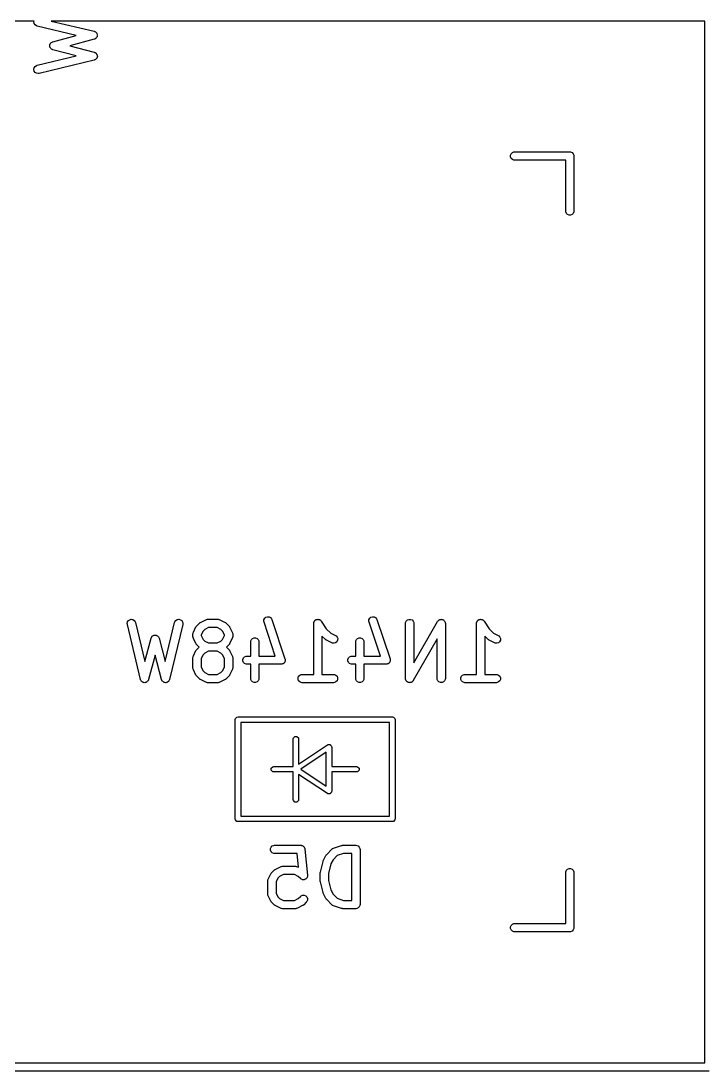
# Model space of a CAD drawing. Extents: x 100 to 190, y -154 to -36.
# Drawn here: x 111.35 to 123.79, y -152.47 to -133.42 of the extents above; entities that cross this region are included whole.
import ezdxf

# ---------------------------------------------------------------- set-up
doc = ezdxf.new("R2010")
doc.units = 0
doc.layers.add('BLACK', color=7, linetype='CONTINUOUS')

msp = doc.modelspace()

# ---------------------------------------------------------------- linework, layer by layer
at = {"layer": 'BLACK', "linetype": 'CONTINUOUS'}
for p, q in [((111.583951, -133.425), (104.85, -133.425)), ((111.579871, -133.442137), (111.583951, -133.425)), ((111.584504, -133.471032), (111.579871, -133.442137)), ((111.59984, -133.495954), (111.584504, -133.471032)), ((111.623547, -133.513111), (111.59984, -133.495954)), ((111.637447, -133.517901), (111.623547, -133.513111)), ((112.348303, -133.687152), (111.637447, -133.517901)), ((111.894871, -133.425), (112.672191, -133.610076)), ((123.75, -133.425), (111.894871, -133.425)), ((123.75, -152.325), (123.75, -133.425)), ((111.921208, -133.801044), (112.348303, -133.687152)), ((112.672191, -133.610076), (112.677209, -133.611805)), ((112.677209, -133.611805), (112.679013, -133.612045)), ((112.679013, -133.612045), (112.680642, -133.612988)), ((112.680642, -133.612988), (112.686091, -133.614866)), ((112.686091, -133.614866), (112.694914, -133.621251)), ((112.694914, -133.621251), (112.704337, -133.626707)), ((112.704337, -133.626707), (112.706677, -133.629764)), ((112.706677, -133.629764), (112.709798, -133.632023)), ((112.709798, -133.632023), (112.715503, -133.641294)), ((112.716602, -133.723132), (112.711148, -133.732554)), ((112.715503, -133.641294), (112.722125, -133.649945)), ((112.722989, -133.714308), (112.716602, -133.723132)), ((112.722125, -133.649945), (112.723118, -133.653668)), ((112.723881, -133.71056), (112.722989, -133.714308)), ((112.723118, -133.653668), (112.725134, -133.656945)), ((112.72581, -133.707229), (112.723881, -133.71056)), ((112.725134, -133.656945), (112.726856, -133.667688)), ((112.727244, -133.696435), (112.72581, -133.707229)), ((112.726856, -133.667688), (112.729665, -133.67822)), ((112.729767, -133.68584), (112.727244, -133.696435)), ((112.729665, -133.67822), (112.729157, -133.682038)), ((112.729157, -133.682038), (112.729767, -133.68584)), ((111.865688, -133.868697), (111.868237, -133.859134)), ((111.866327, -133.873512), (111.865688, -133.868697)), ((111.865688, -133.878327), (111.866327, -133.873512)), ((111.868237, -133.887889), (111.865688, -133.878327)), ((111.868237, -133.859134), (111.869542, -133.849319)), ((111.869542, -133.897705), (111.868237, -133.887889)), ((111.869542, -133.849319), (111.871976, -133.845113)), ((111.871976, -133.90191), (111.869542, -133.897705)), ((111.871976, -133.845113), (111.873228, -133.840421)), ((111.873228, -133.906603), (111.871976, -133.90191)), ((111.873228, -133.840421), (111.879243, -133.832561)), ((111.879243, -133.914462), (111.873228, -133.906603)), ((111.879243, -133.832561), (111.884204, -133.823994)), ((111.884204, -133.92303), (111.879243, -133.914462)), ((111.884204, -133.823994), (111.888061, -133.82104)), ((111.888061, -133.82104), (111.891015, -133.817183)), ((111.891015, -133.817183), (111.899582, -133.812222)), ((111.899582, -133.812222), (111.907442, -133.806207)), ((111.907442, -133.806207), (111.914629, -133.803511)), ((111.914629, -133.803511), (111.91634, -133.802521)), ((111.91634, -133.802521), (111.91778, -133.802329)), ((111.91778, -133.802329), (111.921208, -133.801044)), ((112.674144, -133.755504), (112.231613, -133.873512)), ((112.231613, -133.873512), (112.674144, -133.99152)), ((112.679119, -133.753638), (112.674144, -133.755504)), ((112.68091, -133.753351), (112.679119, -133.753638)), ((112.682509, -133.752366), (112.68091, -133.753351)), ((112.687911, -133.750341), (112.682509, -133.752366)), ((112.696559, -133.74372), (112.687911, -133.750341)), ((112.705832, -133.738015), (112.696559, -133.74372)), ((112.70809, -133.734894), (112.705832, -133.738015)), ((112.711148, -133.732554), (112.70809, -133.734894)), ((111.637447, -134.229124), (112.348303, -134.059871)), ((111.888061, -133.925983), (111.884204, -133.92303)), ((111.891015, -133.929841), (111.888061, -133.925983)), ((111.899582, -133.934801), (111.891015, -133.929841)), ((111.907442, -133.940817), (111.899582, -133.934801)), ((111.914629, -133.943512), (111.907442, -133.940817)), ((111.91634, -133.944503), (111.914629, -133.943512)), ((111.91778, -133.944694), (111.91634, -133.944503)), ((111.921208, -133.94598), (111.91778, -133.944694)), ((112.348303, -134.059871), (111.921208, -133.94598)), ((112.674144, -133.99152), (112.679119, -133.993385)), ((112.679119, -133.993385), (112.68091, -133.993673)), ((112.68091, -133.993673), (112.682509, -133.994657)), ((112.682509, -133.994657), (112.687911, -133.996683)), ((112.687911, -133.996683), (112.696559, -134.003303)), ((112.696559, -134.003303), (112.705832, -134.009009)), ((112.705832, -134.009009), (112.70809, -134.012129)), ((112.70809, -134.012129), (112.711148, -134.01447)), ((112.715503, -134.105729), (112.709798, -134.115001)), ((112.711148, -134.01447), (112.716605, -134.023895)), ((112.722125, -134.097079), (112.715503, -134.105729)), ((112.716605, -134.023895), (112.722988, -134.032716)), ((112.723118, -134.093355), (112.722125, -134.097079)), ((112.722988, -134.032716), (112.723879, -134.036461)), ((112.725134, -134.090079), (112.723118, -134.093355)), ((112.723879, -134.036461), (112.72581, -134.039795)), ((112.726856, -134.079335), (112.725134, -134.090079)), ((112.72581, -134.039795), (112.727244, -134.050592)), ((112.729665, -134.068804), (112.726856, -134.079335)), ((112.727244, -134.050592), (112.729767, -134.061184)), ((112.729767, -134.061184), (112.729157, -134.064985)), ((112.729157, -134.064985), (112.729665, -134.068804)), ((111.579871, -134.304888), (111.584504, -134.275993)), ((111.584504, -134.275993), (111.59984, -134.251071)), ((111.59984, -134.251071), (111.623547, -134.233914)), ((111.623547, -134.233914), (111.637447, -134.229124)), ((112.67219, -134.136948), (111.672191, -134.375044)), ((112.677208, -134.135218), (112.67219, -134.136948)), ((112.679013, -134.134979), (112.677208, -134.135218)), ((112.680642, -134.134035), (112.679013, -134.134979)), ((112.686091, -134.132158), (112.680642, -134.134035)), ((112.694914, -134.125772), (112.686091, -134.132158)), ((112.704337, -134.120317), (112.694914, -134.125772)), ((112.706677, -134.117259), (112.704337, -134.120317)), ((112.709798, -134.115001), (112.706677, -134.117259)), ((111.586649, -134.333356), (111.579871, -134.304888)), ((111.603806, -134.357063), (111.586649, -134.333356)), ((111.628728, -134.372399), (111.603806, -134.357063)), ((111.657623, -134.377032), (111.628728, -134.372399)), ((111.672191, -134.375044), (111.657623, -134.377032)), ((120.23764, -135.833332), (120.258332, -135.81264)), ((120.258332, -135.81264), (120.285368, -135.801441)), ((120.285368, -135.801441), (120.3, -135.8)), ((120.3, -135.8), (121.3, -135.8)), ((121.3, -135.8), (121.314632, -135.801441)), ((121.314632, -135.801441), (121.341668, -135.81264)), ((121.341668, -135.81264), (121.36236, -135.833332)), ((120.226441, -135.860368), (120.23764, -135.833332)), ((120.226441, -135.889632), (120.226441, -135.860368)), ((120.23764, -135.916668), (120.226441, -135.889632)), ((120.258332, -135.93736), (120.23764, -135.916668)), ((120.285368, -135.948559), (120.258332, -135.93736)), ((120.3, -135.95), (120.285368, -135.948559)), ((121.225, -135.95), (120.3, -135.95)), ((121.225, -136.875), (121.225, -135.95)), ((121.36236, -135.833332), (121.373559, -135.860368)), ((121.373559, -135.860368), (121.375, -135.875)), ((121.375, -135.875), (121.375, -136.875)), ((121.226441, -136.889632), (121.225, -136.875)), ((121.23764, -136.916668), (121.226441, -136.889632)), ((121.258332, -136.93736), (121.23764, -136.916668)), ((121.285368, -136.948559), (121.258332, -136.93736)), ((121.314632, -136.948559), (121.285368, -136.948559)), ((121.341668, -136.93736), (121.314632, -136.948559)), ((121.36236, -136.916668), (121.341668, -136.93736)), ((121.373559, -136.889632), (121.36236, -136.916668)), ((121.375, -136.875), (121.373559, -136.889632)), ((113.272968, -144.357623), (113.277601, -144.328728)), ((113.274956, -144.372191), (113.272968, -144.357623)), ((113.513051, -145.372191), (113.274956, -144.372191)), ((113.277601, -144.328728), (113.292937, -144.303806)), ((113.292937, -144.303806), (113.316644, -144.286649)), ((113.316644, -144.286649), (113.345112, -144.279871)), ((113.345112, -144.279871), (113.374007, -144.284504)), ((113.374007, -144.284504), (113.398929, -144.29984)), ((113.398929, -144.29984), (113.416086, -144.323547)), ((113.416086, -144.323547), (113.420876, -144.337447)), ((113.420876, -144.337447), (113.590127, -145.048303)), ((113.962846, -145.048303), (114.132098, -144.337447)), ((114.278018, -144.37219), (114.039923, -145.372191)), ((114.132098, -144.337447), (114.136888, -144.323547)), ((114.136888, -144.323547), (114.154045, -144.29984)), ((114.154045, -144.29984), (114.178967, -144.284504)), ((114.178967, -144.284504), (114.207862, -144.279871)), ((114.207862, -144.279871), (114.23633, -144.286649)), ((114.23633, -144.286649), (114.260037, -144.303806)), ((114.260037, -144.303806), (114.275373, -144.328728)), ((114.275373, -144.328728), (114.280006, -144.357623)), ((114.280006, -144.357623), (114.278018, -144.37219)), ((114.528259, -144.402773), (114.532978, -144.397024)), ((114.532978, -144.397024), (114.580597, -144.349405)), ((114.580597, -144.349405), (114.586346, -144.344686)), ((114.586346, -144.344686), (114.587646, -144.343188)), ((114.587646, -144.343188), (114.589905, -144.341766)), ((114.589905, -144.341766), (114.591962, -144.340078)), ((114.591962, -144.340078), (114.593789, -144.33932)), ((114.593789, -144.33932), (114.600089, -144.335356)), ((114.600089, -144.335356), (114.695327, -144.287737)), ((114.695327, -144.287737), (114.709058, -144.282482)), ((114.709058, -144.282482), (114.711747, -144.28229)), ((114.711747, -144.28229), (114.714236, -144.28126)), ((114.714236, -144.28126), (114.728868, -144.279819)), ((114.728868, -144.279819), (114.919344, -144.279819)), ((114.919344, -144.279819), (114.933976, -144.28126)), ((114.933976, -144.28126), (114.936465, -144.282291)), ((114.936465, -144.282291), (114.939153, -144.282482)), ((114.939153, -144.282482), (114.952885, -144.287737)), ((114.952885, -144.287737), (115.048123, -144.335356)), ((115.048123, -144.335356), (115.054422, -144.33932)), ((115.054422, -144.33932), (115.05625, -144.340078)), ((115.05625, -144.340078), (115.058306, -144.341766)), ((115.058306, -144.341766), (115.060566, -144.343188)), ((115.060566, -144.343188), (115.061865, -144.344686)), ((115.061865, -144.344686), (115.067615, -144.349405)), ((115.067615, -144.349405), (115.115234, -144.397024)), ((115.115234, -144.397024), (115.119952, -144.402773)), ((115.749695, -144.31658), (115.75177, -144.28739)), ((115.752955, -144.330917), (115.749695, -144.31658)), ((115.75177, -144.28739), (115.764856, -144.261217)), ((115.958144, -144.946485), (115.752955, -144.330917)), ((115.764856, -144.261217), (115.786963, -144.242043)), ((115.786963, -144.242043), (115.814726, -144.232789)), ((115.814726, -144.232789), (115.843916, -144.234864)), ((115.843916, -144.234864), (115.870089, -144.24795)), ((115.870089, -144.24795), (115.889263, -144.270057)), ((115.889263, -144.270057), (115.895257, -144.283483)), ((115.895257, -144.283483), (116.133352, -144.997767)), ((116.653868, -144.35474), (116.653883, -144.354663)), ((116.653873, -144.354766), (116.653868, -144.35474)), ((116.653868, -144.354819), (116.653873, -144.354766)), ((116.653868, -145.279819), (116.653868, -144.354819)), ((116.653883, -144.354663), (116.655309, -144.340187)), ((116.655309, -144.340187), (116.65815, -144.333326)), ((116.65815, -144.333326), (116.659607, -144.326046)), ((116.659607, -144.326046), (116.663695, -144.31994)), ((116.663695, -144.31994), (116.666508, -144.313151)), ((116.666508, -144.313151), (116.671758, -144.3079)), ((116.671758, -144.3079), (116.67589, -144.301731)), ((116.67589, -144.301731), (116.682004, -144.297654)), ((116.682004, -144.297654), (116.6872, -144.292459)), ((116.6872, -144.292459), (116.69406, -144.289617)), ((116.69406, -144.289617), (116.700239, -144.285498)), ((116.700239, -144.285498), (116.707447, -144.284072)), ((116.707447, -144.284072), (116.714236, -144.28126)), ((116.714236, -144.28126), (116.721663, -144.28126)), ((116.721663, -144.28126), (116.728947, -144.279819)), ((116.728947, -144.279819), (116.736152, -144.28126)), ((116.736152, -144.28126), (116.7435, -144.28126)), ((116.7435, -144.28126), (116.75036, -144.284101)), ((116.75036, -144.284101), (116.757641, -144.285558)), ((116.757641, -144.285558), (116.763746, -144.289646)), ((116.763746, -144.289646), (116.770536, -144.292459)), ((116.770536, -144.292459), (116.775786, -144.297709)), ((116.775786, -144.297709), (116.781956, -144.301841)), ((116.781956, -144.301841), (116.791176, -144.313099)), ((116.791176, -144.313099), (116.791228, -144.313151)), ((116.791228, -144.313151), (116.791237, -144.313173)), ((116.791237, -144.313173), (116.791272, -144.313216)), ((116.791272, -144.313216), (116.88239, -144.449894)), ((117.654457, -144.31658), (117.656532, -144.28739)), ((117.657717, -144.330917), (117.654457, -144.31658)), ((117.656532, -144.28739), (117.669618, -144.261217)), ((117.862906, -144.946485), (117.657717, -144.330917)), ((117.669618, -144.261217), (117.691725, -144.242043)), ((117.691725, -144.242043), (117.719488, -144.232789)), ((117.719488, -144.232789), (117.748678, -144.234864)), ((117.748678, -144.234864), (117.774851, -144.24795)), ((117.774851, -144.24795), (117.794025, -144.270057)), ((117.794025, -144.270057), (117.800019, -144.283483)), ((117.800019, -144.283483), (118.038114, -144.997767)), ((118.320535, -144.354819), (118.321976, -144.340187)), ((118.320535, -145.354819), (118.320535, -144.354819)), ((118.321976, -144.340187), (118.333175, -144.313151)), ((118.333175, -144.313151), (118.353867, -144.292459)), ((118.353867, -144.292459), (118.380903, -144.28126)), ((118.380903, -144.28126), (118.410167, -144.28126)), ((118.410167, -144.28126), (118.437203, -144.292459)), ((118.437203, -144.292459), (118.457895, -144.313151)), ((118.457895, -144.313151), (118.469094, -144.340187)), ((118.469094, -144.340187), (118.470535, -144.354819)), ((118.470535, -145.072402), (118.901845, -144.317608)), ((118.470535, -144.354819), (118.470535, -145.072402)), ((118.901845, -144.317608), (118.904034, -144.314523)), ((118.904034, -144.314523), (118.904603, -144.313151)), ((118.904603, -144.313151), (118.906, -144.311753)), ((118.906, -144.311753), (118.910355, -144.305619)), ((118.910355, -144.305619), (118.918243, -144.29951)), ((118.918243, -144.29951), (118.925295, -144.292459)), ((118.925295, -144.292459), (118.929713, -144.290628)), ((118.929713, -144.290628), (118.933493, -144.287702)), ((118.933493, -144.287702), (118.943114, -144.285077)), ((118.943114, -144.285077), (118.952331, -144.28126)), ((118.952331, -144.28126), (118.957112, -144.28126)), ((118.957112, -144.28126), (118.961724, -144.280002)), ((118.961724, -144.280002), (118.971621, -144.28126)), ((118.971621, -144.28126), (118.981595, -144.28126)), ((118.981595, -144.28126), (118.98601, -144.283089)), ((118.98601, -144.283089), (118.990754, -144.283692)), ((118.990754, -144.283692), (118.999418, -144.288642)), ((118.999418, -144.288642), (119.008631, -144.292459)), ((119.008631, -144.292459), (119.012009, -144.295837)), ((119.012009, -144.295837), (119.016163, -144.298211)), ((119.016163, -144.298211), (119.022272, -144.3061)), ((119.022272, -144.3061), (119.029323, -144.313151)), ((119.029323, -144.313151), (119.031152, -144.317567)), ((119.031152, -144.317567), (119.03408, -144.321348)), ((119.03408, -144.321348), (119.036704, -144.330971)), ((119.036704, -144.330971), (119.040522, -144.340187)), ((119.040522, -144.340187), (119.041258, -144.347669)), ((119.041258, -144.347669), (119.04178, -144.34958)), ((119.04178, -144.34958), (119.041592, -144.351055)), ((119.041592, -144.351055), (119.041963, -144.354819)), ((119.041963, -144.354819), (119.041963, -145.354819)), ((119.606249, -144.35474), (119.606264, -144.354663)), ((119.606254, -144.354766), (119.606249, -144.35474)), ((119.606249, -144.354819), (119.606254, -144.354766)), ((119.606249, -145.279819), (119.606249, -144.354819)), ((119.606264, -144.354663), (119.60769, -144.340187)), ((119.60769, -144.340187), (119.610531, -144.333326)), ((119.610531, -144.333326), (119.611988, -144.326046)), ((119.611988, -144.326046), (119.616076, -144.31994)), ((119.616076, -144.31994), (119.618889, -144.313151)), ((119.618889, -144.313151), (119.624139, -144.3079)), ((119.624139, -144.3079), (119.628271, -144.301731)), ((119.628271, -144.301731), (119.634385, -144.297654)), ((119.634385, -144.297654), (119.639581, -144.292459)), ((119.639581, -144.292459), (119.646441, -144.289617)), ((119.646441, -144.289617), (119.65262, -144.285498)), ((119.65262, -144.285498), (119.659828, -144.284072)), ((119.659828, -144.284072), (119.666617, -144.28126)), ((119.666617, -144.28126), (119.674044, -144.28126)), ((119.674044, -144.28126), (119.681328, -144.279819)), ((119.681328, -144.279819), (119.688533, -144.28126)), ((119.688533, -144.28126), (119.695881, -144.28126)), ((119.695881, -144.28126), (119.702741, -144.284101)), ((119.702741, -144.284101), (119.710022, -144.285558)), ((119.710022, -144.285558), (119.716127, -144.289646)), ((119.716127, -144.289646), (119.722917, -144.292459)), ((119.722917, -144.292459), (119.728167, -144.297709)), ((119.728167, -144.297709), (119.734337, -144.301841)), ((119.734337, -144.301841), (119.743557, -144.313099)), ((119.743557, -144.313099), (119.743609, -144.313151)), ((119.743609, -144.313151), (119.743618, -144.313173)), ((119.743618, -144.313173), (119.743653, -144.313216)), ((119.743653, -144.313216), (119.834771, -144.449894)), ((113.720158, -144.591015), (113.724015, -144.588062)), ((113.724015, -144.588062), (113.726969, -144.584204)), ((113.726969, -144.584204), (113.735536, -144.579243)), ((113.735536, -144.579243), (113.743396, -144.573228)), ((113.743396, -144.573228), (113.748088, -144.571976)), ((113.748088, -144.571976), (113.752294, -144.569542)), ((113.752294, -144.569542), (113.762111, -144.568237)), ((113.762111, -144.568237), (113.771672, -144.565688)), ((113.771672, -144.565688), (113.776484, -144.566327)), ((113.776484, -144.566327), (113.781303, -144.565687)), ((113.781303, -144.565687), (113.790873, -144.568239)), ((113.790873, -144.568239), (113.80068, -144.569542)), ((113.80068, -144.569542), (113.804881, -144.571974)), ((113.804881, -144.571974), (113.809578, -144.573227)), ((113.809578, -144.573227), (113.81744, -144.579245)), ((113.81744, -144.579245), (113.826005, -144.584204)), ((113.826005, -144.584204), (113.828957, -144.588061)), ((113.828957, -144.588061), (113.832816, -144.591015)), ((114.463392, -144.545295), (114.464833, -144.530663)), ((114.463392, -144.592914), (114.463392, -144.545295)), ((114.464833, -144.530663), (114.465864, -144.528173)), ((114.465864, -144.528173), (114.466055, -144.525486)), ((114.466055, -144.525486), (114.47131, -144.511754)), ((114.47131, -144.511754), (114.518929, -144.416516)), ((114.518929, -144.416516), (114.522893, -144.410216)), ((114.522893, -144.410216), (114.523651, -144.408389)), ((114.523651, -144.408389), (114.525339, -144.406332)), ((114.525339, -144.406332), (114.526761, -144.404073)), ((114.526761, -144.404073), (114.528259, -144.402773)), ((114.64765, -144.494484), (114.613392, -144.563)), ((114.613392, -144.563), (114.613392, -144.575209)), ((114.613392, -144.575209), (114.64765, -144.643725)), ((114.678057, -144.464077), (114.64765, -144.494484)), ((114.746573, -144.429819), (114.678057, -144.464077)), ((114.901639, -144.429819), (114.746573, -144.429819)), ((114.970155, -144.464077), (114.901639, -144.429819)), ((115.000562, -144.494484), (114.970155, -144.464077)), ((115.03482, -144.563), (115.000562, -144.494484)), ((115.000562, -144.643725), (115.03482, -144.575209)), ((115.03482, -144.575209), (115.03482, -144.563)), ((115.119952, -144.402773), (115.121451, -144.404073)), ((115.121451, -144.404073), (115.122872, -144.406332)), ((115.122872, -144.406332), (115.124561, -144.408389)), ((115.124561, -144.408389), (115.125318, -144.410216)), ((115.125318, -144.410216), (115.129283, -144.416516)), ((115.129283, -144.416516), (115.176902, -144.511754)), ((115.176902, -144.511754), (115.182157, -144.525485)), ((115.182157, -144.525485), (115.182348, -144.528174)), ((115.182348, -144.528174), (115.183379, -144.530663)), ((115.183379, -144.530663), (115.18482, -144.545295)), ((115.18482, -144.545295), (115.18482, -144.592914)), ((116.866311, -144.645947), (116.803868, -144.583504)), ((116.803868, -144.583504), (116.803868, -145.279819)), ((116.88239, -144.449894), (116.963771, -144.531275)), ((116.963771, -144.531275), (117.048123, -144.573451)), ((117.048123, -144.573451), (117.060566, -144.581283)), ((117.060566, -144.581283), (117.079739, -144.603391)), ((119.818692, -144.645947), (119.756249, -144.583504)), ((119.756249, -144.583504), (119.756249, -145.279819)), ((119.834771, -144.449894), (119.916152, -144.531275)), ((119.916152, -144.531275), (120.000504, -144.573451)), ((120.000504, -144.573451), (120.012947, -144.581283)), ((120.012947, -144.581283), (120.03212, -144.603391)), ((113.590127, -145.048303), (113.704019, -144.621208)), ((113.704019, -144.621208), (113.705304, -144.617779)), ((113.705304, -144.617779), (113.705496, -144.61634)), ((113.705496, -144.61634), (113.706485, -144.61463)), ((113.706485, -144.61463), (113.709182, -144.607441)), ((113.709182, -144.607441), (113.715199, -144.59958)), ((113.715199, -144.59958), (113.720158, -144.591015)), ((113.832816, -144.591015), (113.837777, -144.599583)), ((113.837777, -144.599583), (113.843792, -144.607442)), ((113.843792, -144.607442), (113.846486, -144.614626)), ((113.846486, -144.614626), (113.847478, -144.616339)), ((113.847478, -144.616339), (113.847669, -144.61778)), ((113.847669, -144.61778), (113.848955, -144.621208)), ((113.848955, -144.621208), (113.962846, -145.048303)), ((114.464833, -144.607546), (114.463392, -144.592914)), ((114.465864, -144.610035), (114.464833, -144.607546)), ((114.466055, -144.612723), (114.465864, -144.610035)), ((114.47131, -144.626455), (114.466055, -144.612723)), ((114.518929, -144.721693), (114.47131, -144.626455)), ((114.522893, -144.727992), (114.518929, -144.721693)), ((114.523651, -144.72982), (114.522893, -144.727992)), ((114.525339, -144.731876), (114.523651, -144.72982)), ((114.526761, -144.734136), (114.525339, -144.731876)), ((114.528259, -144.735435), (114.526761, -144.734136)), ((114.532978, -144.741185), (114.528259, -144.735435)), ((114.575183, -144.78339), (114.532978, -144.741185)), ((114.64765, -144.643725), (114.678057, -144.674132)), ((114.678057, -144.674132), (114.746573, -144.70839)), ((114.746573, -144.70839), (114.901639, -144.70839)), ((114.901639, -144.70839), (114.970155, -144.674132)), ((114.970155, -144.674132), (115.000562, -144.643725)), ((115.115234, -144.741185), (115.073029, -144.78339)), ((115.119952, -144.735435), (115.115234, -144.741185)), ((115.121451, -144.734136), (115.119952, -144.735435)), ((115.122872, -144.731876), (115.121451, -144.734136)), ((115.124561, -144.72982), (115.122872, -144.731876)), ((115.125318, -144.727992), (115.124561, -144.72982)), ((115.129283, -144.721693), (115.125318, -144.727992)), ((115.176902, -144.626455), (115.129283, -144.721693)), ((115.182157, -144.612724), (115.176902, -144.626455)), ((115.182348, -144.610034), (115.182157, -144.612724)), ((115.183379, -144.607546), (115.182348, -144.610034)), ((115.18482, -144.592914), (115.183379, -144.607546)), ((115.511011, -144.688152), (115.512452, -144.67352)), ((115.511011, -144.946485), (115.511011, -144.688152)), ((115.512452, -144.67352), (115.523651, -144.646484)), ((115.523651, -144.646484), (115.544343, -144.625792)), ((115.544343, -144.625792), (115.571379, -144.614593)), ((115.571379, -144.614593), (115.600643, -144.614593)), ((115.600643, -144.614593), (115.627679, -144.625792)), ((115.627679, -144.625792), (115.648371, -144.646484)), ((115.648371, -144.646484), (115.65957, -144.67352)), ((115.65957, -144.67352), (115.661011, -144.688152)), ((115.661011, -144.688152), (115.661011, -144.946485)), ((116.872061, -144.650667), (116.866311, -144.645947)), ((116.87336, -144.652164), (116.872061, -144.650667)), ((116.875614, -144.653583), (116.87336, -144.652164)), ((116.877676, -144.655275), (116.875614, -144.653583)), ((116.879508, -144.656033), (116.877676, -144.655275)), ((116.885803, -144.659996), (116.879508, -144.656033)), ((116.981041, -144.707615), (116.885803, -144.659996)), ((116.994772, -144.71287), (116.981041, -144.707615)), ((117.023962, -144.714944), (116.994772, -144.71287)), ((117.051724, -144.70569), (117.023962, -144.714944)), ((117.073831, -144.686517), (117.051724, -144.70569)), ((117.086919, -144.660342), (117.073831, -144.686517)), ((117.079739, -144.603391), (117.088993, -144.631152)), ((117.088993, -144.631152), (117.086919, -144.660342)), ((117.415773, -144.688152), (117.417214, -144.67352)), ((117.415773, -144.946485), (117.415773, -144.688152)), ((117.417214, -144.67352), (117.428413, -144.646484)), ((117.428413, -144.646484), (117.449105, -144.625792)), ((117.449105, -144.625792), (117.476141, -144.614593)), ((117.476141, -144.614593), (117.505405, -144.614593)), ((117.505405, -144.614593), (117.532441, -144.625792)), ((117.532441, -144.625792), (117.553133, -144.646484)), ((117.553133, -144.646484), (117.564332, -144.67352)), ((117.564332, -144.67352), (117.565773, -144.688152)), ((117.565773, -144.688152), (117.565773, -144.946485)), ((118.891963, -144.637235), (118.460653, -145.392029)), ((118.891963, -145.354819), (118.891963, -144.637235)), ((119.824442, -144.650667), (119.818692, -144.645947)), ((119.825741, -144.652164), (119.824442, -144.650667)), ((119.827995, -144.653583), (119.825741, -144.652164)), ((119.830057, -144.655275), (119.827995, -144.653583)), ((119.831889, -144.656033), (119.830057, -144.655275)), ((119.838184, -144.659996), (119.831889, -144.656033)), ((119.933422, -144.707615), (119.838184, -144.659996)), ((119.947153, -144.71287), (119.933422, -144.707615)), ((119.976343, -144.714944), (119.947153, -144.71287)), ((120.004105, -144.70569), (119.976343, -144.714944)), ((120.026212, -144.686517), (120.004105, -144.70569)), ((120.0393, -144.660342), (120.026212, -144.686517)), ((120.03212, -144.603391), (120.041374, -144.631152)), ((120.041374, -144.631152), (120.0393, -144.660342)), ((113.776486, -144.931613), (113.658479, -145.374144)), ((113.894495, -145.374144), (113.776486, -144.931613)), ((114.463392, -144.973866), (114.464833, -144.959234)), ((114.464833, -144.959234), (114.465864, -144.956744)), ((114.465864, -144.956744), (114.466055, -144.954057)), ((114.466055, -144.954057), (114.47131, -144.940325)), ((114.47131, -144.940325), (114.518929, -144.845087)), ((114.518929, -144.845087), (114.522893, -144.838787)), ((114.522893, -144.838787), (114.523651, -144.83696)), ((114.523651, -144.83696), (114.525339, -144.834903)), ((114.525339, -144.834903), (114.526761, -144.832644)), ((114.526761, -144.832644), (114.528259, -144.831344)), ((114.528259, -144.831344), (114.532978, -144.825595)), ((114.532978, -144.825595), (114.575183, -144.78339)), ((114.64765, -144.923055), (114.613392, -144.991571)), ((114.678057, -144.892648), (114.64765, -144.923055)), ((114.746573, -144.85839), (114.678057, -144.892648)), ((114.901639, -144.85839), (114.746573, -144.85839)), ((114.970155, -144.892648), (114.901639, -144.85839)), ((115.000562, -144.923055), (114.970155, -144.892648)), ((115.03482, -144.991571), (115.000562, -144.923055)), ((115.073029, -144.78339), (115.115234, -144.825595)), ((115.115234, -144.825595), (115.119952, -144.831344)), ((115.119952, -144.831344), (115.121451, -144.832644)), ((115.121451, -144.832644), (115.122872, -144.834903)), ((115.122872, -144.834903), (115.124561, -144.83696)), ((115.124561, -144.83696), (115.125318, -144.838787)), ((115.125318, -144.838787), (115.129283, -144.845087)), ((115.129283, -144.845087), (115.176902, -144.940325)), ((115.176902, -144.940325), (115.182157, -144.954056)), ((115.182157, -144.954056), (115.182348, -144.956745)), ((115.182348, -144.956745), (115.183379, -144.959234)), ((115.183379, -144.959234), (115.18482, -144.973866)), ((115.380794, -144.979817), (115.401486, -144.959125)), ((115.401486, -144.959125), (115.428522, -144.947926)), ((115.428522, -144.947926), (115.443154, -144.946485)), ((115.443154, -144.946485), (115.511011, -144.946485)), ((115.661011, -144.946485), (115.958144, -144.946485)), ((117.285556, -144.979817), (117.306248, -144.959125)), ((117.306248, -144.959125), (117.333284, -144.947926)), ((117.333284, -144.947926), (117.347916, -144.946485)), ((117.347916, -144.946485), (117.415773, -144.946485)), ((117.565773, -144.946485), (117.862906, -144.946485)), ((114.463392, -145.164342), (114.463392, -144.973866)), ((114.613392, -144.991571), (114.613392, -145.146637)), ((114.613392, -145.146637), (114.64765, -145.215153)), ((115.000561, -145.215153), (115.03482, -145.146637)), ((115.03482, -145.146637), (115.03482, -144.991571)), ((115.18482, -144.973866), (115.18482, -145.164342)), ((115.369595, -145.006853), (115.380794, -144.979817)), ((115.369595, -145.036117), (115.369595, -145.006853)), ((115.380794, -145.063153), (115.369595, -145.036117)), ((115.401486, -145.083845), (115.380794, -145.063153)), ((115.428522, -145.095044), (115.401486, -145.083845)), ((115.443154, -145.096485), (115.428522, -145.095044)), ((115.511011, -145.096485), (115.443154, -145.096485)), ((115.511011, -145.354819), (115.511011, -145.096485)), ((116.062201, -145.096485), (115.661011, -145.096485)), ((115.661011, -145.096485), (115.661011, -145.354819)), ((116.069606, -145.095755), (116.062201, -145.096485)), ((116.071581, -145.095896), (116.069606, -145.095755)), ((116.073006, -145.09542), (116.071581, -145.095896)), ((116.076833, -145.095044), (116.073006, -145.09542)), ((116.087942, -145.090442), (116.076833, -145.095044)), ((116.099343, -145.086642), (116.087942, -145.090442)), ((116.101378, -145.084876), (116.099343, -145.086642)), ((116.103869, -145.083845), (116.101378, -145.084876)), ((116.112371, -145.075342), (116.103869, -145.083845)), ((116.121451, -145.067468), (116.112371, -145.075342)), ((116.122655, -145.065058), (116.121451, -145.067468)), ((116.124561, -145.063153), (116.122655, -145.065058)), ((116.129163, -145.052041), (116.124561, -145.063153)), ((116.134537, -145.041294), (116.129163, -145.052041)), ((116.133352, -144.997767), (116.135001, -145.005022)), ((116.134727, -145.038608), (116.134537, -145.041294)), ((116.13576, -145.036117), (116.134727, -145.038608)), ((116.135001, -145.005022), (116.13576, -145.006853)), ((116.13576, -145.006853), (116.13576, -145.008357)), ((116.13576, -145.008357), (116.136612, -145.012104)), ((116.136612, -145.012104), (116.13576, -145.024089)), ((116.13576, -145.024089), (116.13576, -145.036117)), ((117.274357, -145.006853), (117.285556, -144.979817)), ((117.274357, -145.036117), (117.274357, -145.006853)), ((117.285556, -145.063153), (117.274357, -145.036117)), ((117.306248, -145.083845), (117.285556, -145.063153)), ((117.333284, -145.095044), (117.306248, -145.083845)), ((117.347916, -145.096485), (117.333284, -145.095044)), ((117.415773, -145.096485), (117.347916, -145.096485)), ((117.415773, -145.354819), (117.415773, -145.096485)), ((117.966963, -145.096485), (117.565773, -145.096485)), ((117.565773, -145.096485), (117.565773, -145.354819)), ((117.974368, -145.095755), (117.966963, -145.096485)), ((117.976343, -145.095896), (117.974368, -145.095755)), ((117.977768, -145.09542), (117.976343, -145.095896)), ((117.981595, -145.095044), (117.977768, -145.09542)), ((117.992704, -145.090442), (117.981595, -145.095044)), ((118.004105, -145.086642), (117.992704, -145.090442)), ((118.00614, -145.084876), (118.004105, -145.086642)), ((118.008631, -145.083845), (118.00614, -145.084876)), ((118.017133, -145.075342), (118.008631, -145.083845)), ((118.026213, -145.067468), (118.017133, -145.075342)), ((118.027417, -145.065058), (118.026213, -145.067468)), ((118.029323, -145.063153), (118.027417, -145.065058)), ((118.033925, -145.052041), (118.029323, -145.063153)), ((118.039299, -145.041294), (118.033925, -145.052041)), ((118.038114, -144.997767), (118.039763, -145.005022)), ((118.039489, -145.038608), (118.039299, -145.041294)), ((118.040522, -145.036117), (118.039489, -145.038608)), ((118.039763, -145.005022), (118.040522, -145.006853)), ((118.040522, -145.006853), (118.040522, -145.008357)), ((118.040522, -145.008357), (118.041374, -145.012104)), ((118.041374, -145.012104), (118.040522, -145.024089)), ((118.040522, -145.024089), (118.040522, -145.036117)), ((114.464833, -145.178974), (114.463392, -145.164342)), ((114.465864, -145.181463), (114.464833, -145.178974)), ((114.466055, -145.184151), (114.465864, -145.181463)), ((114.47131, -145.197883), (114.466055, -145.184151)), ((114.518929, -145.293121), (114.47131, -145.197883)), ((114.522892, -145.299417), (114.518929, -145.293121)), ((114.52365, -145.301247), (114.522892, -145.299417)), ((114.525339, -145.303305), (114.52365, -145.301247)), ((114.526761, -145.305564), (114.525339, -145.303305)), ((114.528259, -145.306863), (114.526761, -145.305564)), ((114.532977, -145.312612), (114.528259, -145.306863)), ((114.580596, -145.360232), (114.532977, -145.312612)), ((114.64765, -145.215153), (114.678057, -145.245561)), ((114.678057, -145.245561), (114.746573, -145.279819)), ((114.746573, -145.279819), (114.901639, -145.279819)), ((114.901639, -145.279819), (114.970154, -145.245561)), ((114.970154, -145.245561), (115.000561, -145.215153)), ((115.115234, -145.312613), (115.067616, -145.360232)), ((115.119952, -145.306863), (115.115234, -145.312613)), ((115.121451, -145.305564), (115.119952, -145.306863)), ((115.122872, -145.303305), (115.121451, -145.305564)), ((115.124562, -145.301247), (115.122872, -145.303305)), ((115.125319, -145.299417), (115.124562, -145.301247)), ((115.129283, -145.293121), (115.125319, -145.299417)), ((115.176902, -145.197883), (115.129283, -145.293121)), ((115.182157, -145.184152), (115.176902, -145.197883)), ((115.182348, -145.181462), (115.182157, -145.184152)), ((115.183379, -145.178974), (115.182348, -145.181462)), ((115.18482, -145.164342), (115.183379, -145.178974)), ((116.369595, -145.340187), (116.380794, -145.313151)), ((116.369595, -145.369451), (116.369595, -145.340187)), ((116.380794, -145.313151), (116.401486, -145.292459)), ((116.401486, -145.292459), (116.428522, -145.28126)), ((116.428522, -145.28126), (116.443154, -145.279819)), ((116.443154, -145.279819), (116.653868, -145.279819)), ((116.803868, -145.279819), (117.014582, -145.279819)), ((117.014582, -145.279819), (117.029214, -145.28126)), ((117.029214, -145.28126), (117.05625, -145.292459)), ((117.05625, -145.292459), (117.076942, -145.313151)), ((117.076942, -145.313151), (117.088141, -145.340187)), ((117.088141, -145.340187), (117.088141, -145.369451)), ((119.321976, -145.340187), (119.333175, -145.313151)), ((119.321976, -145.369451), (119.321976, -145.340187)), ((119.333175, -145.313151), (119.353867, -145.292459)), ((119.353867, -145.292459), (119.380903, -145.28126)), ((119.380903, -145.28126), (119.395535, -145.279819)), ((119.395535, -145.279819), (119.606249, -145.279819)), ((119.756249, -145.279819), (119.966963, -145.279819)), ((119.966963, -145.279819), (119.981595, -145.28126)), ((119.981595, -145.28126), (120.008631, -145.292459)), ((120.008631, -145.292459), (120.029323, -145.313151)), ((120.029323, -145.313151), (120.040522, -145.340187)), ((120.040522, -145.340187), (120.040522, -145.369451)), ((113.51478, -145.37721), (113.513051, -145.372191)), ((113.51502, -145.379012), (113.51478, -145.37721)), ((113.515962, -145.38064), (113.51502, -145.379012)), ((113.517841, -145.386091), (113.515962, -145.38064)), ((113.524227, -145.394915), (113.517841, -145.386091)), ((113.529682, -145.404337), (113.524227, -145.394915)), ((113.532739, -145.406677), (113.529682, -145.404337)), ((113.534998, -145.409798), (113.532739, -145.406677)), ((113.544273, -145.415505), (113.534998, -145.409798)), ((113.55292, -145.422124), (113.544273, -145.415505)), ((113.55664, -145.423116), (113.55292, -145.422124)), ((113.55992, -145.425134), (113.55664, -145.423116)), ((113.570674, -145.426858), (113.55992, -145.425134)), ((113.581196, -145.429664), (113.570674, -145.426858)), ((113.585011, -145.429157), (113.581196, -145.429664)), ((113.588815, -145.429767), (113.585011, -145.429157)), ((113.599413, -145.427243), (113.588815, -145.429767)), ((113.610204, -145.42581), (113.599413, -145.427243)), ((113.613535, -145.423881), (113.610204, -145.42581)), ((113.617283, -145.422989), (113.613535, -145.423881)), ((113.626107, -145.416602), (113.617283, -145.422989)), ((113.635529, -145.411148), (113.626107, -145.416602)), ((113.637869, -145.40809), (113.635529, -145.411148)), ((113.64099, -145.405832), (113.637869, -145.40809)), ((113.646697, -145.396556), (113.64099, -145.405832)), ((113.653316, -145.38791), (113.646697, -145.396556)), ((113.655341, -145.38251), (113.653316, -145.38791)), ((113.656326, -145.38091), (113.655341, -145.38251)), ((113.656613, -145.379118), (113.656326, -145.38091)), ((113.658479, -145.374144), (113.656613, -145.379118)), ((113.89636, -145.379119), (113.894495, -145.374144)), ((113.896648, -145.38091), (113.89636, -145.379119)), ((113.897632, -145.382509), (113.896648, -145.38091)), ((113.899658, -145.387911), (113.897632, -145.382509)), ((113.906278, -145.396559), (113.899658, -145.387911)), ((113.911984, -145.405832), (113.906278, -145.396559)), ((113.915104, -145.40809), (113.911984, -145.405832)), ((113.917445, -145.411148), (113.915104, -145.40809)), ((113.926866, -145.416602), (113.917445, -145.411148)), ((113.935691, -145.422989), (113.926866, -145.416602)), ((113.939438, -145.423881), (113.935691, -145.422989)), ((113.94277, -145.42581), (113.939438, -145.423881)), ((113.953563, -145.427244), (113.94277, -145.42581)), ((113.964159, -145.429767), (113.953563, -145.427244)), ((113.96796, -145.429157), (113.964159, -145.429767)), ((113.971779, -145.429665), (113.96796, -145.429157)), ((113.98231, -145.426856), (113.971779, -145.429665)), ((113.993054, -145.425134), (113.98231, -145.426856)), ((113.99633, -145.423118), (113.993054, -145.425134)), ((114.000054, -145.422125), (113.99633, -145.423118)), ((114.008704, -145.415503), (114.000054, -145.422125)), ((114.017976, -145.409798), (114.008704, -145.415503)), ((114.020234, -145.406677), (114.017976, -145.409798)), ((114.023292, -145.404337), (114.020234, -145.406677)), ((114.028747, -145.394914), (114.023292, -145.404337)), ((114.035133, -145.386091), (114.028747, -145.394914)), ((114.03701, -145.380642), (114.035133, -145.386091)), ((114.037954, -145.379013), (114.03701, -145.380642)), ((114.038193, -145.377209), (114.037954, -145.379013)), ((114.039923, -145.372191), (114.038193, -145.377209)), ((114.586345, -145.36495), (114.580596, -145.360232)), ((114.587646, -145.36645), (114.586345, -145.36495)), ((114.589905, -145.367872), (114.587646, -145.36645)), ((114.591962, -145.36956), (114.589905, -145.367872)), ((114.593789, -145.370317), (114.591962, -145.36956)), ((114.600089, -145.374282), (114.593789, -145.370317)), ((114.695327, -145.421901), (114.600089, -145.374282)), ((114.709058, -145.427156), (114.695327, -145.421901)), ((114.711747, -145.427347), (114.709058, -145.427156)), ((114.714236, -145.428378), (114.711747, -145.427347)), ((114.728868, -145.429819), (114.714236, -145.428378)), ((114.919344, -145.429819), (114.728868, -145.429819)), ((114.933976, -145.428378), (114.919344, -145.429819)), ((114.936465, -145.427346), (114.933976, -145.428378)), ((114.939153, -145.427156), (114.936465, -145.427346)), ((114.952885, -145.421901), (114.939153, -145.427156)), ((115.048123, -145.374282), (114.952885, -145.421901)), ((115.054422, -145.370317), (115.048123, -145.374282)), ((115.05625, -145.36956), (115.054422, -145.370317)), ((115.058306, -145.367872), (115.05625, -145.36956)), ((115.060566, -145.36645), (115.058306, -145.367872)), ((115.061866, -145.36495), (115.060566, -145.36645)), ((115.067616, -145.360232), (115.061866, -145.36495)), ((115.512452, -145.369451), (115.511011, -145.354819)), ((115.523651, -145.396487), (115.512452, -145.369451)), ((115.544343, -145.417179), (115.523651, -145.396487)), ((115.571379, -145.428378), (115.544343, -145.417179)), ((115.600643, -145.428378), (115.571379, -145.428378)), ((115.627679, -145.417179), (115.600643, -145.428378)), ((115.648371, -145.396487), (115.627679, -145.417179)), ((115.65957, -145.369451), (115.648371, -145.396487)), ((115.661011, -145.354819), (115.65957, -145.369451)), ((116.380794, -145.396487), (116.369595, -145.369451)), ((116.401486, -145.417179), (116.380794, -145.396487)), ((116.428522, -145.428378), (116.401486, -145.417179)), ((116.443154, -145.429819), (116.428522, -145.428378)), ((117.014582, -145.429819), (116.443154, -145.429819)), ((117.029214, -145.428378), (117.014582, -145.429819)), ((117.05625, -145.417179), (117.029214, -145.428378)), ((117.076942, -145.396487), (117.05625, -145.417179)), ((117.088141, -145.369451), (117.076942, -145.396487)), ((117.417214, -145.369451), (117.415773, -145.354819)), ((117.428413, -145.396487), (117.417214, -145.369451)), ((117.449105, -145.417179), (117.428413, -145.396487)), ((117.476141, -145.428378), (117.449105, -145.417179)), ((117.505405, -145.428378), (117.476141, -145.428378)), ((117.532441, -145.417179), (117.505405, -145.428378)), ((117.553133, -145.396487), (117.532441, -145.417179)), ((117.564332, -145.369451), (117.553133, -145.396487)), ((117.565773, -145.354819), (117.564332, -145.369451)), ((118.320905, -145.358582), (118.320535, -145.354819)), ((118.320718, -145.360058), (118.320905, -145.358582)), ((118.321239, -145.361968), (118.320718, -145.360058)), ((118.321976, -145.369451), (118.321239, -145.361968)), ((118.325793, -145.378666), (118.321976, -145.369451)), ((118.328418, -145.38829), (118.325793, -145.378666)), ((118.331345, -145.39207), (118.328418, -145.38829)), ((118.333175, -145.396487), (118.331345, -145.39207)), ((118.340225, -145.403537), (118.333175, -145.396487)), ((118.346335, -145.411427), (118.340225, -145.403537)), ((118.350488, -145.4138), (118.346335, -145.411427)), ((118.353867, -145.417179), (118.350488, -145.4138)), ((118.363079, -145.420995), (118.353867, -145.417179)), ((118.371744, -145.425946), (118.363079, -145.420995)), ((118.376487, -145.426548), (118.371744, -145.425946)), ((118.380903, -145.428378), (118.376487, -145.426548)), ((118.390877, -145.428378), (118.380903, -145.428378)), ((118.400774, -145.429636), (118.390877, -145.428378)), ((118.405386, -145.428378), (118.400774, -145.429636)), ((118.410167, -145.428378), (118.405386, -145.428378)), ((118.419382, -145.42456), (118.410167, -145.428378)), ((118.429006, -145.421936), (118.419382, -145.42456)), ((118.432786, -145.419008), (118.429006, -145.421936)), ((118.437203, -145.417179), (118.432786, -145.419008)), ((118.444253, -145.410128), (118.437203, -145.417179)), ((118.452143, -145.404019), (118.444253, -145.410128)), ((118.456495, -145.397886), (118.452143, -145.404019)), ((118.457895, -145.396487), (118.456495, -145.397886)), ((118.458464, -145.395112), (118.457895, -145.396487)), ((118.460653, -145.392029), (118.458464, -145.395112)), ((118.893404, -145.369451), (118.891963, -145.354819)), ((118.904603, -145.396487), (118.893404, -145.369451)), ((118.925295, -145.417179), (118.904603, -145.396487)), ((118.952331, -145.428378), (118.925295, -145.417179)), ((118.981595, -145.428378), (118.952331, -145.428378)), ((119.008631, -145.417179), (118.981595, -145.428378)), ((119.029323, -145.396487), (119.008631, -145.417179)), ((119.040522, -145.369451), (119.029323, -145.396487)), ((119.041963, -145.354819), (119.040522, -145.369451)), ((119.333175, -145.396487), (119.321976, -145.369451)), ((119.353867, -145.417179), (119.333175, -145.396487)), ((119.380903, -145.428378), (119.353867, -145.417179)), ((119.395535, -145.429819), (119.380903, -145.428378)), ((119.966963, -145.429819), (119.395535, -145.429819)), ((119.981595, -145.428378), (119.966963, -145.429819)), ((120.008631, -145.417179), (119.981595, -145.428378)), ((120.029323, -145.396487), (120.008631, -145.417179)), ((120.040522, -145.369451), (120.029323, -145.396487)), ((115.23125, -146.1), (115.235056, -146.080866)), ((115.23125, -147.9), (115.23125, -146.1)), ((115.235056, -146.080866), (115.262116, -146.053806)), ((115.262116, -146.053806), (115.28125, -146.05)), ((115.28125, -146.05), (118.08125, -146.05)), ((118.08125, -146.05), (118.100384, -146.053806)), ((118.100384, -146.053806), (118.127444, -146.080866)), ((118.127444, -146.080866), (118.13125, -146.1)), ((118.13125, -146.1), (118.13125, -147.9)), ((115.33125, -146.15), (115.33125, -147.85)), ((118.03125, -146.15), (115.33125, -146.15)), ((118.03125, -147.85), (118.03125, -146.15)), ((116.28125, -146.45), (116.285056, -146.430866)), ((116.28125, -146.95), (116.28125, -146.45)), ((116.285056, -146.430866), (116.312116, -146.403806)), ((116.312116, -146.403806), (116.350384, -146.403806)), ((116.350384, -146.403806), (116.377444, -146.430866)), ((116.377444, -146.430866), (116.38125, -146.45)), ((116.38125, -146.45), (116.38125, -146.906573)), ((116.38125, -146.906573), (116.903515, -146.558398)), ((116.903515, -146.558398), (116.910344, -146.555577)), ((116.910344, -146.555577), (116.912116, -146.553806)), ((116.912116, -146.553806), (116.914633, -146.553806)), ((116.914633, -146.553806), (116.921546, -146.550951)), ((116.921546, -146.550951), (116.935821, -146.553806)), ((116.935821, -146.553806), (116.950384, -146.553806)), ((116.950384, -146.553806), (116.954024, -146.557446)), ((116.954024, -146.557446), (116.959072, -146.558456)), ((116.959072, -146.558456), (116.967147, -146.570569)), ((116.967147, -146.570569), (116.977444, -146.580866)), ((116.977444, -146.580866), (116.978903, -146.588203)), ((116.978903, -146.588203), (116.980299, -146.590297)), ((116.980299, -146.590297), (116.979808, -146.592751)), ((116.979808, -146.592751), (116.98125, -146.6)), ((116.98125, -146.6), (116.98125, -146.95)), ((116.88125, -146.693426), (116.421389, -147)), ((116.88125, -147.306573), (116.88125, -146.693426)), ((115.885056, -146.980866), (115.912116, -146.953806)), ((115.885056, -147.019134), (115.885056, -146.980866)), ((115.912116, -147.046194), (115.885056, -147.019134)), ((115.912116, -146.953806), (115.93125, -146.95)), ((115.93125, -147.05), (115.912116, -147.046194)), ((115.93125, -146.95), (116.28125, -146.95)), ((116.28125, -147.05), (115.93125, -147.05)), ((116.28125, -147.55), (116.28125, -147.05)), ((116.421389, -147), (116.88125, -147.306573)), ((116.98125, -146.95), (117.43125, -146.95)), ((117.43125, -147.05), (116.98125, -147.05)), ((116.98125, -147.05), (116.98125, -147.4)), ((117.43125, -146.95), (117.450384, -146.953806)), ((117.450384, -147.046194), (117.43125, -147.05)), ((117.450384, -146.953806), (117.477444, -146.980866)), ((117.477444, -147.019134), (117.450384, -147.046194)), ((117.477444, -146.980866), (117.477444, -147.019134)), ((116.903515, -147.441602), (116.38125, -147.093426)), ((116.38125, -147.093426), (116.38125, -147.55)), ((116.910344, -147.444422), (116.903515, -147.441602)), ((116.912116, -147.446194), (116.910344, -147.444422)), ((116.914633, -147.446194), (116.912116, -147.446194)), ((116.921546, -147.449049), (116.914633, -147.446194)), ((116.935821, -147.446194), (116.921546, -147.449049)), ((116.950384, -147.446194), (116.935821, -147.446194)), ((116.954024, -147.442553), (116.950384, -147.446194)), ((116.959072, -147.441544), (116.954024, -147.442553)), ((116.967147, -147.42943), (116.959072, -147.441544)), ((116.977444, -147.419134), (116.967147, -147.42943)), ((116.978903, -147.411796), (116.977444, -147.419134)), ((116.980299, -147.409703), (116.978903, -147.411796)), ((116.98125, -147.4), (116.979808, -147.407248)), ((116.979808, -147.407248), (116.980299, -147.409703)), ((116.285056, -147.569134), (116.28125, -147.55)), ((116.312116, -147.596194), (116.285056, -147.569134)), ((116.350384, -147.596194), (116.312116, -147.596194)), ((116.377444, -147.569134), (116.350384, -147.596194)), ((116.38125, -147.55), (116.377444, -147.569134)), ((115.235056, -147.919134), (115.23125, -147.9)), ((115.262116, -147.946194), (115.235056, -147.919134)), ((115.28125, -147.95), (115.262116, -147.946194)), ((118.08125, -147.95), (115.28125, -147.95)), ((115.33125, -147.85), (118.03125, -147.85)), ((118.100384, -147.946194), (118.08125, -147.95)), ((118.127444, -147.919134), (118.100384, -147.946194)), ((118.13125, -147.9), (118.127444, -147.919134)), ((115.880794, -148.413151), (115.901486, -148.392459)), ((115.901486, -148.392459), (115.928522, -148.38126)), ((115.928522, -148.38126), (115.943154, -148.379819)), ((115.943154, -148.379819), (116.419344, -148.379819)), ((116.419344, -148.379819), (116.424755, -148.380351)), ((116.424755, -148.380351), (116.426584, -148.380169)), ((116.426584, -148.380169), (116.42837, -148.380707)), ((116.42837, -148.380707), (116.433976, -148.38126)), ((116.433976, -148.38126), (116.444102, -148.385454)), ((116.444102, -148.385454), (116.4546, -148.388622)), ((116.4546, -148.388622), (116.457523, -148.391013)), ((116.457523, -148.391013), (116.461012, -148.392459)), ((116.461012, -148.392459), (116.468765, -148.400212)), ((117.014675, -148.431287), (117.157531, -148.383668)), ((117.157531, -148.383668), (117.164786, -148.382018)), ((117.164786, -148.382018), (117.166617, -148.38126)), ((117.166617, -148.38126), (117.16927, -148.380998)), ((117.16927, -148.380998), (117.171868, -148.380408)), ((117.171868, -148.380408), (117.173842, -148.380548)), ((117.173842, -148.380548), (117.181249, -148.379819)), ((117.181249, -148.379819), (117.419344, -148.379819)), ((117.419344, -148.379819), (117.433976, -148.38126)), ((117.433976, -148.38126), (117.461012, -148.392459)), ((117.461012, -148.392459), (117.481704, -148.413151)), ((115.869595, -148.440187), (115.880794, -148.413151)), ((115.869595, -148.469451), (115.869595, -148.440187)), ((115.880794, -148.496487), (115.869595, -148.469451)), ((115.901486, -148.517179), (115.880794, -148.496487)), ((115.928522, -148.528378), (115.901486, -148.517179)), ((115.943154, -148.529819), (115.928522, -148.528378)), ((116.35147, -148.529819), (115.943154, -148.529819)), ((116.376288, -148.778009), (116.35147, -148.529819)), ((116.468765, -148.400212), (116.477248, -148.407153)), ((116.477248, -148.407153), (116.479032, -148.410479)), ((116.479032, -148.410479), (116.481704, -148.413151)), ((116.481704, -148.413151), (116.485899, -148.42328)), ((116.485899, -148.42328), (116.491082, -148.43294)), ((116.491082, -148.43294), (116.492189, -148.438464)), ((116.492189, -148.438464), (116.492903, -148.440187)), ((116.492903, -148.440187), (116.492903, -148.442023)), ((116.492903, -148.442023), (116.493972, -148.447356)), ((116.493972, -148.447356), (116.541591, -148.923546)), ((116.828453, -148.659373), (116.876072, -148.564135)), ((116.876072, -148.564135), (116.880036, -148.557835)), ((116.880036, -148.557835), (116.880794, -148.556008)), ((116.880794, -148.556008), (116.882482, -148.553951)), ((116.882482, -148.553951), (116.883904, -148.551692)), ((116.883904, -148.551692), (116.885402, -148.550392)), ((116.885402, -148.550392), (116.890121, -148.544643)), ((116.890121, -148.544643), (116.985359, -148.449405)), ((116.985359, -148.449405), (116.996724, -148.440077)), ((116.996724, -148.440077), (116.999214, -148.439045)), ((116.999214, -148.439045), (117.001249, -148.437281)), ((117.001249, -148.437281), (117.014675, -148.431287)), ((117.078906, -148.56799), (117.004793, -148.642103)), ((117.193419, -148.529819), (117.078906, -148.56799)), ((117.344344, -148.529819), (117.193419, -148.529819)), ((117.344344, -149.379819), (117.344344, -148.529819)), ((117.481704, -148.413151), (117.492903, -148.440187)), ((117.492903, -148.440187), (117.494344, -148.454819)), ((117.494344, -148.454819), (117.494344, -149.454819)), ((115.957232, -148.816308), (116.05247, -148.768689)), ((116.05247, -148.768689), (116.066201, -148.763434)), ((116.066201, -148.763434), (116.06889, -148.763242)), ((116.06889, -148.763242), (116.071379, -148.762212)), ((116.071379, -148.762212), (116.086011, -148.760771)), ((116.086011, -148.760771), (116.324106, -148.760771)), ((116.324106, -148.760771), (116.338738, -148.762212)), ((116.338738, -148.762212), (116.341227, -148.763243)), ((116.341227, -148.763243), (116.343915, -148.763434)), ((116.343915, -148.763434), (116.357647, -148.768689)), ((116.357647, -148.768689), (116.376288, -148.778009)), ((116.775155, -148.8652), (116.822774, -148.674724)), ((116.822774, -148.674724), (116.823159, -148.673644)), ((116.823159, -148.673644), (116.823198, -148.673105)), ((116.823198, -148.673105), (116.825525, -148.667023)), ((116.825525, -148.667023), (116.827721, -148.660878)), ((116.827721, -148.660878), (116.828043, -148.660442)), ((116.828043, -148.660442), (116.828453, -148.659373)), ((116.966299, -148.71909), (116.922916, -148.892624)), ((117.004793, -148.642103), (116.966299, -148.71909)), ((115.828453, -148.992706), (115.876072, -148.897468)), ((115.876072, -148.897468), (115.880036, -148.891168)), ((115.880036, -148.891168), (115.880794, -148.889341)), ((115.880794, -148.889341), (115.882482, -148.887284)), ((115.882482, -148.887284), (115.883904, -148.885025)), ((115.883904, -148.885025), (115.885402, -148.883725)), ((115.885402, -148.883725), (115.890121, -148.877976)), ((115.890121, -148.877976), (115.93774, -148.830357)), ((115.93774, -148.830357), (115.943489, -148.825638)), ((115.943489, -148.825638), (115.944789, -148.82414)), ((115.944789, -148.82414), (115.947048, -148.822718)), ((115.947048, -148.822718), (115.949105, -148.82103)), ((115.949105, -148.82103), (115.950932, -148.820272)), ((115.950932, -148.820272), (115.957232, -148.816308)), ((116.0352, -148.945029), (116.004793, -148.975436)), ((116.103716, -148.910771), (116.0352, -148.945029)), ((116.306401, -148.910771), (116.103716, -148.910771)), ((116.374917, -148.945029), (116.306401, -148.910771)), ((116.41393, -148.984042), (116.374917, -148.945029)), ((116.530767, -148.969189), (116.529323, -148.972676)), ((116.53316, -148.966265), (116.530767, -148.969189)), ((116.536328, -148.955764), (116.53316, -148.966265)), ((116.540522, -148.94564), (116.536328, -148.955764)), ((116.541613, -148.938249), (116.540522, -148.941864)), ((116.540522, -148.941864), (116.540522, -148.94564)), ((116.541591, -148.923546), (116.541613, -148.938249)), ((116.772916, -148.88339), (116.773167, -148.880836)), ((116.772916, -149.026247), (116.772916, -148.88339)), ((116.773005, -148.879744), (116.773814, -148.87427)), ((116.773167, -148.880836), (116.773005, -148.879744)), ((116.773814, -148.87427), (116.774357, -148.868758)), ((116.774357, -148.868758), (116.774779, -148.867736)), ((116.774779, -148.867736), (116.775155, -148.8652)), ((116.922916, -148.892624), (116.922916, -149.017013)), ((121.225, -148.875), (121.226441, -148.860368)), ((121.225, -149.8), (121.225, -148.875)), ((121.226441, -148.860368), (121.23764, -148.833332)), ((121.23764, -148.833332), (121.258332, -148.81264)), ((121.258332, -148.81264), (121.285368, -148.801441)), ((121.285368, -148.801441), (121.314632, -148.801441)), ((121.314632, -148.801441), (121.341668, -148.81264)), ((121.341668, -148.81264), (121.36236, -148.833332)), ((121.36236, -148.833332), (121.373559, -148.860368)), ((121.373559, -148.860368), (121.375, -148.875)), ((121.375, -148.875), (121.375, -149.875)), ((115.820535, -149.026247), (115.821976, -149.011615)), ((115.820535, -149.264342), (115.820535, -149.026247)), ((115.821976, -149.011615), (115.823007, -149.009125)), ((115.823007, -149.009125), (115.823198, -149.006438)), ((115.823198, -149.006438), (115.828453, -148.992706)), ((116.004793, -148.975436), (115.970535, -149.043952)), ((115.970535, -149.043952), (115.970535, -149.246637)), ((116.425295, -148.993369), (116.41393, -148.984042)), ((116.428783, -148.994814), (116.425295, -148.993369)), ((116.431707, -148.997206), (116.428783, -148.994814)), ((116.442204, -149.000373), (116.431707, -148.997206)), ((116.452331, -149.004568), (116.442204, -149.000373)), ((116.456107, -149.004568), (116.452331, -149.004568)), ((116.459723, -149.005659), (116.456107, -149.004568)), ((116.470633, -149.004568), (116.459723, -149.005659)), ((116.481594, -149.004568), (116.470633, -149.004568)), ((116.485082, -149.003122), (116.481594, -149.004568)), ((116.488842, -149.002747), (116.485082, -149.003122)), ((116.498505, -148.997562), (116.488842, -149.002747)), ((116.50863, -148.993369), (116.498505, -148.997562)), ((116.5113, -148.990698), (116.50863, -148.993369)), ((116.514629, -148.988913), (116.5113, -148.990698)), ((116.521574, -148.980424), (116.514629, -148.988913)), ((116.529323, -148.972676), (116.521574, -148.980424)), ((116.773167, -149.0288), (116.772916, -149.026247)), ((116.773005, -149.029893), (116.773167, -149.0288)), ((116.773814, -149.035366), (116.773005, -149.029893)), ((116.774357, -149.040879), (116.773814, -149.035366)), ((116.774779, -149.0419), (116.774357, -149.040879)), ((116.775155, -149.044437), (116.774779, -149.0419)), ((116.822774, -149.234913), (116.775155, -149.044437)), ((116.922916, -149.017013), (116.966299, -149.190547)), ((115.821976, -149.278974), (115.820535, -149.264342)), ((115.823007, -149.281463), (115.821976, -149.278974)), ((115.823198, -149.284151), (115.823007, -149.281463)), ((115.828453, -149.297883), (115.823198, -149.284151)), ((115.876072, -149.393121), (115.828453, -149.297883)), ((115.970535, -149.246637), (116.004793, -149.315153)), ((116.004793, -149.315153), (116.0352, -149.345561)), ((116.0352, -149.345561), (116.103716, -149.379819)), ((116.306401, -149.379819), (116.374916, -149.345561)), ((116.374916, -149.345561), (116.413929, -149.306548)), ((116.413929, -149.306548), (116.425295, -149.29722)), ((116.425295, -149.29722), (116.452331, -149.286021)), ((116.452331, -149.286021), (116.481594, -149.286021)), ((116.481594, -149.286021), (116.50863, -149.297219)), ((116.50863, -149.297219), (116.529323, -149.317912)), ((116.529323, -149.317912), (116.540522, -149.344948)), ((116.540522, -149.344948), (116.540522, -149.374211)), ((116.823159, -149.235992), (116.822774, -149.234913)), ((116.823198, -149.236532), (116.823159, -149.235992)), ((116.825525, -149.242613), (116.823198, -149.236532)), ((116.827721, -149.248759), (116.825525, -149.242613)), ((116.828043, -149.249194), (116.827721, -149.248759)), ((116.828453, -149.250264), (116.828043, -149.249194)), ((116.876072, -149.345502), (116.828453, -149.250264)), ((116.880035, -149.351798), (116.876072, -149.345502)), ((116.880793, -149.353628), (116.880035, -149.351798)), ((116.966299, -149.190547), (117.004793, -149.267534)), ((117.004793, -149.267534), (117.078906, -149.341648)), ((117.078906, -149.341648), (117.193419, -149.379819)), ((115.880035, -149.399417), (115.876072, -149.393121)), ((115.880793, -149.401247), (115.880035, -149.399417)), ((115.882482, -149.403305), (115.880793, -149.401247)), ((115.883904, -149.405564), (115.882482, -149.403305)), ((115.885402, -149.406863), (115.883904, -149.405564)), ((115.89012, -149.412612), (115.885402, -149.406863)), ((115.937739, -149.460232), (115.89012, -149.412612)), ((115.943488, -149.46495), (115.937739, -149.460232)), ((115.944789, -149.46645), (115.943488, -149.46495)), ((115.947048, -149.467872), (115.944789, -149.46645)), ((115.949105, -149.46956), (115.947048, -149.467872)), ((115.950932, -149.470317), (115.949105, -149.46956)), ((115.957232, -149.474282), (115.950932, -149.470317)), ((116.05247, -149.521901), (115.957232, -149.474282)), ((116.066201, -149.527156), (116.05247, -149.521901)), ((116.06889, -149.527347), (116.066201, -149.527156)), ((116.071379, -149.528378), (116.06889, -149.527347)), ((116.086011, -149.529819), (116.071379, -149.528378)), ((116.324106, -149.529819), (116.086011, -149.529819)), ((116.103716, -149.379819), (116.306401, -149.379819)), ((116.338738, -149.528378), (116.324106, -149.529819)), ((116.341227, -149.527346), (116.338738, -149.528378)), ((116.343915, -149.527156), (116.341227, -149.527346)), ((116.357647, -149.521901), (116.343915, -149.527156)), ((116.452885, -149.474282), (116.357647, -149.521901)), ((116.459184, -149.470317), (116.452885, -149.474282)), ((116.461012, -149.46956), (116.459184, -149.470317)), ((116.463068, -149.467872), (116.461012, -149.46956)), ((116.465328, -149.46645), (116.463068, -149.467872)), ((116.466628, -149.46495), (116.465328, -149.46645)), ((116.472378, -149.460232), (116.466628, -149.46495)), ((116.519996, -149.412613), (116.472378, -149.460232)), ((116.529324, -149.401247), (116.519996, -149.412613)), ((116.540522, -149.374211), (116.529324, -149.401247)), ((116.882482, -149.355686), (116.880793, -149.353628)), ((116.883904, -149.357945), (116.882482, -149.355686)), ((116.885402, -149.359244), (116.883904, -149.357945)), ((116.890121, -149.364994), (116.885402, -149.359244)), ((116.985359, -149.460233), (116.890121, -149.364994)), ((116.996724, -149.469561), (116.985359, -149.460233)), ((116.999214, -149.470592), (116.996724, -149.469561)), ((117.001249, -149.472357), (116.999214, -149.470592)), ((117.014675, -149.478351), (117.001249, -149.472357)), ((117.157531, -149.52597), (117.014675, -149.478351)), ((117.164786, -149.527619), (117.157531, -149.52597)), ((117.166617, -149.528378), (117.164786, -149.527619)), ((117.16927, -149.528639), (117.166617, -149.528378)), ((117.171868, -149.52923), (117.16927, -149.528639)), ((117.173842, -149.529089), (117.171868, -149.52923)), ((117.181249, -149.529819), (117.173842, -149.529089)), ((117.419344, -149.529819), (117.181249, -149.529819)), ((117.193419, -149.379819), (117.344344, -149.379819)), ((117.433976, -149.528378), (117.419344, -149.529819)), ((117.461012, -149.517179), (117.433976, -149.528378)), ((117.481704, -149.496487), (117.461012, -149.517179)), ((117.492903, -149.469451), (117.481704, -149.496487)), ((117.494344, -149.454819), (117.492903, -149.469451)), ((120.226441, -149.860368), (120.23764, -149.833332)), ((120.226441, -149.889632), (120.226441, -149.860368)), ((120.23764, -149.916668), (120.226441, -149.889632)), ((120.23764, -149.833332), (120.258332, -149.81264)), ((120.258332, -149.93736), (120.23764, -149.916668)), ((120.258332, -149.81264), (120.285368, -149.801441)), ((120.285368, -149.801441), (120.3, -149.8)), ((120.3, -149.8), (121.225, -149.8)), ((121.36236, -149.916668), (121.341668, -149.93736)), ((121.373559, -149.889632), (121.36236, -149.916668)), ((121.375, -149.875), (121.373559, -149.889632)), ((120.285368, -149.948559), (120.258332, -149.93736)), ((120.3, -149.95), (120.285368, -149.948559)), ((121.3, -149.95), (120.3, -149.95)), ((121.314632, -149.948559), (121.3, -149.95)), ((121.341668, -149.93736), (121.314632, -149.948559)), ((104.85, -152.325), (123.75, -152.325)), ((123.825, -152.475), (104.775, -152.475))]:
    msp.add_line(p, q, dxfattribs=at)

doc.saveas('drawing.dxf')
